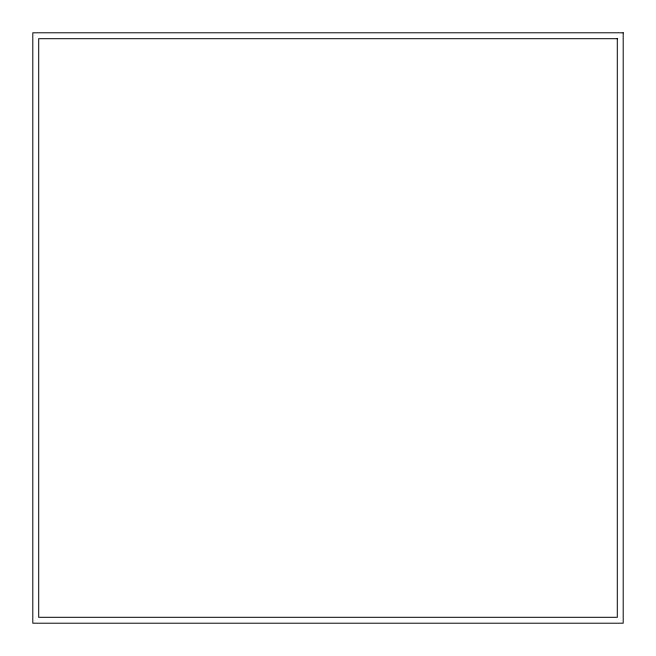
<?xml version="1.0" encoding="UTF-8"?>
<svg xmlns="http://www.w3.org/2000/svg" width="656" height="656" viewBox="0 0 656 656"><rect width="100%" height="100%" fill="white"/><g stroke="black" fill="none" stroke-linecap="round" stroke-linejoin="round"><path stroke-width="0.98" d="M623.2 32.8L32.8 32.8L32.8 623.2L623.2 623.2L623.2 32.8M617.296 38.704L38.704 38.704L38.704 617.296L617.296 617.296L617.296 38.704"/></g></svg>
